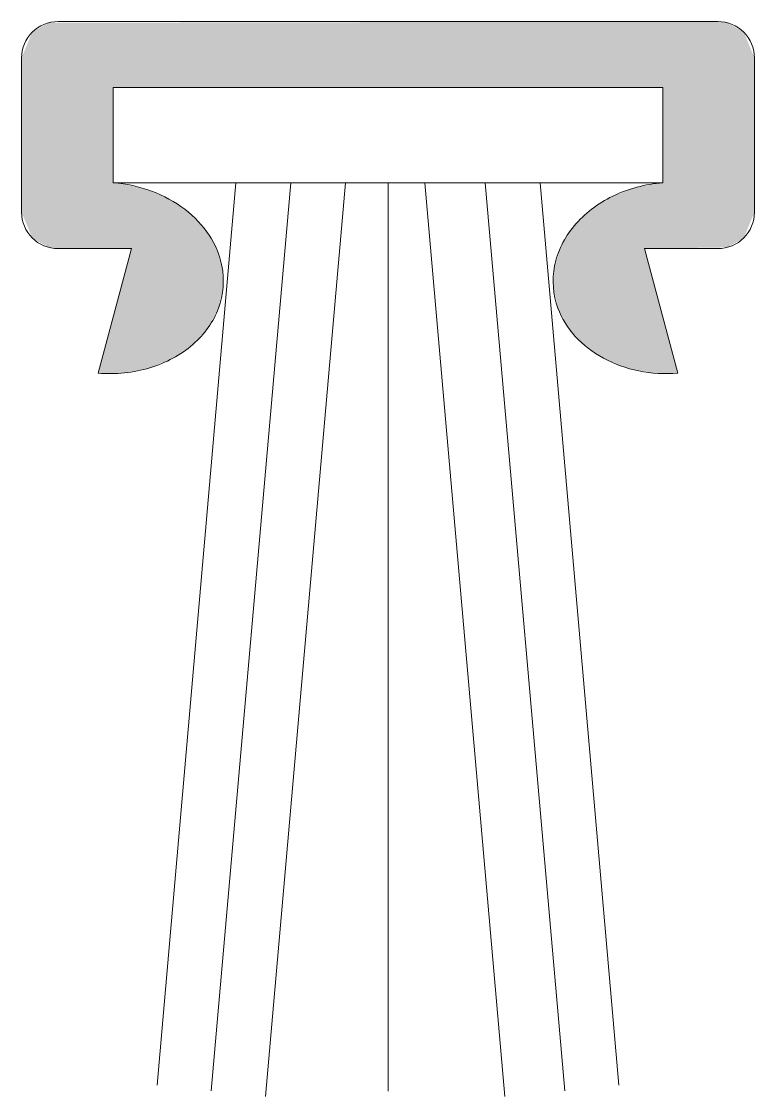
# Model space of a CAD drawing. Header units: metres. Extents: x 2 to 12, y -15 to -0.3.
import ezdxf

# ---------------------------------------------------------------- set-up
doc = ezdxf.new("R2010")
doc.units = ezdxf.units.M
doc.layers.add('A-DETL-GENF', color=92, linetype='Continuous', lineweight=18)

# ---------------------------------------------------------------- blocks, each defined once
blk = doc.blocks.new('31 Solarlux ko_04 - 31Solarlux ko_04-976082-00_0 Basismaterialen')
at = {"layer": 'A-DETL-GENF'}
blk.add_hatch(color=256, dxfattribs=at).paths.add_polyline_path([(10.956, -5.1), (10.5, -3.4), (11.629, -3.383), (11.854, -3.254), (12, -2.9), (12, -0.8), (11.854, -0.446), (11.629, -0.317), (11.5, -0.3), (2.371, -0.317), (2.146, -0.446), (2, -0.8), (2, -2.9), (2.146, -3.254), (2.371, -3.383), (2.5, -3.4), (3.5, -3.4), (3.044, -5.1), (3.404, -5.096), (3.75, -5.026), (4.066, -4.895), (4.336, -4.71), (4.547, -4.478), (4.687, -4.213), (4.75, -3.927), (4.733, -3.634), (4.636, -3.35), (4.465, -3.089), (4.227, -2.863), (3.935, -2.684), (3.604, -2.561), (3.25, -2.5), (3.25, -1.2), (10.75, -1.2), (10.75, -2.5), (10.397, -2.561), (10.067, -2.684), (9.777, -2.862), (9.54, -3.088), (9.369, -3.35), (9.273, -3.634), (9.256, -3.926), (9.319, -4.212), (9.459, -4.478), (9.668, -4.709), (9.937, -4.895), (10.252, -5.026), (10.598, -5.095)])
for p, q in [((11.5, -0.3), (2.5, -0.3)), ((2, -0.8), (2, -2.9)), ((12, -2.9), (12, -0.8)), ((10.75, -1.2), (3.25, -1.2)), ((3.25, -1.2), (3.25, -2.5)), ((10.75, -2.5), (10.75, -1.2)), ((3.25, -2.5), (10.75, -2.5)), ((4.926, -2.5), (3.849, -14.815)), ((5.673, -2.5), (4.589, -14.893)), ((6.42, -2.5), (5.329, -14.972)), ((7, -2.5), (7, -14.9)), ((7.501, -2.5), (8.593, -14.972)), ((8.327, -2.5), (9.411, -14.893)), ((9.074, -2.5), (10.151, -14.815)), ((2.5, -3.4), (3.5, -3.4)), ((3.5, -3.4), (3.044, -5.1)), ((10.956, -5.1), (10.5, -3.4)), ((10.5, -3.4), (11.5, -3.4))]:
    blk.add_line(p, q, dxfattribs=at)
for centre, start, end in [((2.5, -0.8), 90, 180), ((11.5, -0.8), 360, 90), ((2.5, -2.9), 180, 270), ((11.5, -2.9), 270, 0)]:
    blk.add_arc(centre, 0.5, start, end, dxfattribs=at)
for points in [[(3.044, -5.1), (3.288, -5.119), (3.648, -5.081), (4.074, -4.905), (4.437, -4.655), (4.74, -4.227), (4.783, -3.678), (4.586, -3.205), (4.248, -2.845), (3.784, -2.592), (3.433, -2.515), (3.25, -2.5)], [(10.75, -2.5), (10.507, -2.52), (10.159, -2.614), (9.768, -2.854), (9.45, -3.158), (9.219, -3.628), (9.263, -4.177), (9.531, -4.614), (9.92, -4.916), (10.416, -5.093), (10.773, -5.114), (10.956, -5.1)]]:
    blk.add_open_spline(points, degree=3, knots=[0, 0, 0, 0, 0.142857, 0.214286, 0.285714, 0.428571, 0.571429, 0.678571, 0.785714, 0.892857, 1, 1, 1, 1], dxfattribs=at)

msp = doc.modelspace()

# ---------------------------------------------------------------- block references
msp.add_blockref('31 Solarlux ko_04 - 31Solarlux ko_04-976082-00_0 Basismaterialen', (0, 0))

doc.saveas('drawing.dxf')
